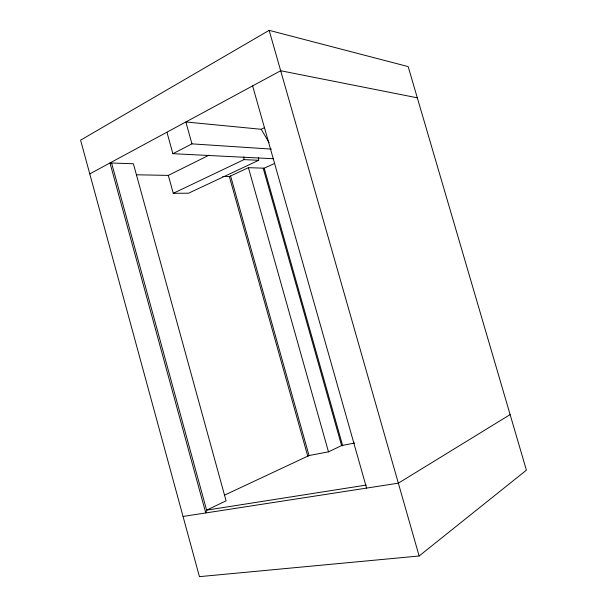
<?xml version="1.0" encoding="UTF-8"?>
<svg xmlns="http://www.w3.org/2000/svg" width="607" height="607" viewBox="0 0 607 607"><rect width="100%" height="100%" fill="white"/><g stroke="black" fill="none" stroke-linecap="round" stroke-linejoin="round"><path stroke-width="0.91" d="M419.126 555.997L526.406 470.167L408.162 66.595L269.151 30.35L80.594 140.171L199.43 576.65L419.126 555.997L269.151 30.35M510.123 414.604L398.351 483.18L183.041 516.458M89.775 173.883L280.677 70.746L417.312 97.818M166.925 132.197L172.896 153.692L191.956 143.867L271.405 149.102M136.598 174.786L168.306 175.393L209.074 155.149M191.956 143.867L185.856 121.977L261.192 129.276L264.576 127.599M224.689 495.077L309.031 455.553L328.486 451.843L341.589 445.568L354.617 443.042M168.306 175.393L173.268 193.299L243.991 159.618L258.681 160.294L258.559 157.456M258.681 160.294L188.549 193.208L173.268 193.299M222.822 176.44L229.347 176.569L248.415 167.661L264.22 168.2L274.501 163.473M366.226 485.069L206.615 510.153L205.758 512.953L109.988 162.957L133.381 163.753L226.077 500.836L206.615 510.153L111.589 163.017M172.896 153.692L273.135 158.723M261.192 129.276L269.068 142.637M252.618 85.906L366.59 488.089M264.22 168.2L342.72 445.902M263.188 168.169L341.589 445.568M248.415 167.661L328.486 451.843M230.592 175.984L309.031 455.553M229.347 176.569L307.886 456.593M243.87 156.834L243.991 159.618"/></g></svg>
